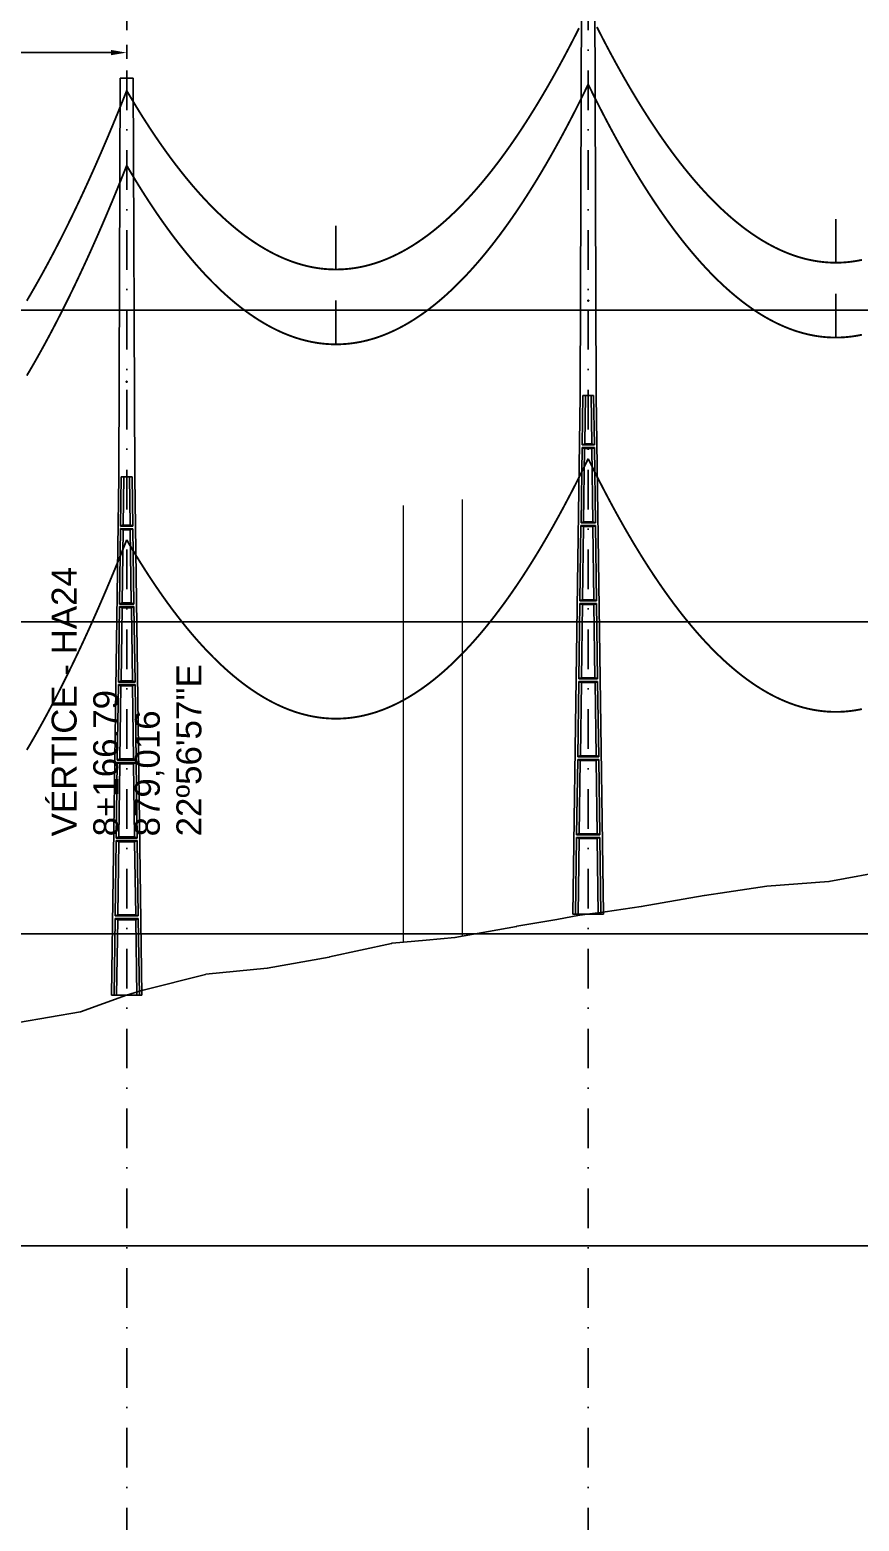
# Model space of a CAD drawing. Header units: metres. Extents: x -121 to 9872, y 3505 to 10721.
# Drawn here: x 8201.3 to 8334.2, y 8705.9 to 8944.9 of the extents above; entities that cross this region are included whole.
import ezdxf

# ---------------------------------------------------------------- set-up
doc = ezdxf.new("R2010")
doc.units = ezdxf.units.M
doc.header["$PDMODE"] = 2
doc.linetypes.add('DASHDOT', pattern=[25.4, 12.7, -6.35, 0, -6.35])
for name, color, linetype in [('CON-EOL- CA MAGNOLIA', 210, 'Continuous'), ('CON-EOL- PROJEÇÃO', 22, 'Continuous'), ('cotas', 7, 'Continuous'), ('ESTRADAS', 31, 'Continuous'), ('Grade', 9, 'Continuous'), ('Ind.Rot', 8, 'DASHDOT'), ('Modelo_CotaTerreno_Perfil', 7, 'Continuous'), ('Perfil - Texto Geral', 7, 'Continuous'), ('POSTE DT', 7, 'Continuous')]:
    doc.layers.add(name, color=color, linetype=linetype)
doc.styles.add('Arial', font='arial.ttf')
doc.styles.get("Standard").update_dxf_attribs({"font": 'arial.ttf'})
doc.dimstyles.new('ISO-25', dxfattribs={"dimtxt": 2.5, "dimasz": 2.5, "dimexe": 1.25, "dimexo": 0.625, "dimtad": 1, "dimzin": 1, "dimtxsty": 'Standard', "dimcen": 2.5, "dimaunit": 1, "dimadec": 3, "dimazin": 3, "dimtfac": 1, "dimtmove": 0, "dimatfit": 3, "dimfxlon": 1, "dimarcsym": 0})

# ---------------------------------------------------------------- blocks, each defined once
blk = doc.blocks.new('*U9')
at = {"layer": 'POSTE DT', "extrusion": (0, 1, 0)}
for p, q in [((-3.31, 463.33), (-4.05, 262)), ((-3.31, 463.33), (3.31, 463.33)), ((3.31, 463.33), (4.06, 262)), ((-4.05, 262), (-7.72, 0)), ((-4.05, 262), (-4.05, 262)), ((-2.73, 262), (-3.08, 237.05)), ((-2.73, 262), (2.75, 262)), ((-1.42, 262), (-1.77, 237.57)), ((1.43, 262), (1.77, 237.57)), ((2.75, 262), (3.1, 237.05)), ((4.06, 262), (7.72, 0)), ((-3.1, 235.74), (-3.63, 197.65)), ((3.11, 235.73), (-3.1, 235.74)), ((3.1, 237.05), (-3.08, 237.05)), ((-1.8, 235.21), (-2.32, 198.19)), ((1.8, 235.21), (2.32, 198.19)), ((3.11, 235.73), (3.65, 197.65)), ((-3.65, 196.34), (-4.19, 158.25)), ((3.66, 196.34), (4.2, 158.25)), ((-2.35, 195.8), (-2.87, 158.8)), ((2.35, 195.8), (2.87, 158.8)), ((-4.21, 156.94), (-4.74, 118.85)), ((-2.9, 156.39), (-3.42, 119.41)), ((2.91, 156.39), (3.42, 119.41)), ((4.21, 156.94), (4.75, 118.85)), ((-4.76, 117.54), (-5.29, 79.45)), ((4.77, 117.54), (-4.76, 117.54)), ((4.75, 118.85), (-4.74, 118.85)), ((-3.46, 116.98), (-3.97, 80.02)), ((3.46, 116.98), (3.98, 80.02)), ((4.77, 117.54), (5.3, 79.45)), ((-5.31, 78.14), (-5.85, 40.06)), ((5.32, 78.14), (-5.31, 78.14)), ((5.3, 79.45), (-5.29, 79.45)), ((-4.01, 77.57), (-4.53, 40.63)), ((4.01, 77.57), (4.53, 40.63)), ((5.32, 78.14), (5.85, 40.06)), ((-5.86, 38.74), (-6.41, 0)), ((5.87, 38.74), (-5.86, 38.74)), ((5.85, 40.06), (-5.85, 40.06)), ((-4.56, 38.17), (-5.1, 0)), ((4.56, 38.17), (5.1, 0)), ((5.87, 38.74), (6.41, 0)), ((-6.41, 0), (-7.72, 0)), ((-5.1, 0), (-6.41, 0)), ((5.1, 0), (-5.1, 0)), ((6.41, 0), (5.1, 0)), ((7.72, 0), (6.41, 0))]:
    blk.add_line(p, q, dxfattribs=at)
at = {"layer": 'POSTE DT', "ltscale": 3}
for points in [[(-3.65, 196.34), (3.66, 196.34)], [(-3.63, 197.65), (3.65, 197.65)], [(4.2, 158.25), (-4.19, 158.25)], [(-4.21, 156.94), (4.21, 156.94)]]:
    blk.add_lwpolyline(points, dxfattribs=at)
at = {"layer": 'POSTE DT'}
for points, knots in [([(0.25, 309.94), (0.25, 309.93), (0.25, 309.93), (0.25, 309.92), (0.25, 309.91), (0.25, 309.9), (0.25, 309.89), (0.24, 309.85), (0.22, 309.82), (0.19, 309.77), (0.16, 309.74), (0.11, 309.71), (0.08, 309.7), (0.01, 309.68), (-0.02, 309.68), (-0.08, 309.7), (-0.11, 309.71), (-0.16, 309.74), (-0.18, 309.76), (-0.21, 309.8), (-0.22, 309.82), (-0.24, 309.85), (-0.24, 309.87), (-0.25, 309.89), (-0.25, 309.9), (-0.25, 309.92), (-0.25, 309.92), (-0.25, 309.93), (-0.25, 309.94), (-0.25, 309.95), (-0.25, 309.95), (-0.25, 309.96), (-0.25, 309.97), (-0.24, 310), (-0.23, 310.02), (-0.21, 310.07), (-0.2, 310.09), (-0.15, 310.14), (-0.13, 310.15), (-0.07, 310.18), (-0.03, 310.19), (0.03, 310.19), (0.06, 310.18), (0.12, 310.16), (0.14, 310.14), (0.18, 310.11), (0.2, 310.09), (0.21, 310.06), (0.22, 310.05), (0.23, 310.04), (0.24, 310.01), (0.24, 309.99), (0.25, 309.97), (0.25, 309.96), (0.25, 309.95), (0.25, 309.94), (0.25, 309.94), (0.25, 309.94), (0.25, 309.94)], [-54.728303, -54.728303, -54.728303, -54.728303, -54.309038, -54.309038, -53.647169, -53.647169, -52.532885, -52.532885, -48.86224, -48.86224, -45.282765, -45.282765, -41.52867, -41.52867, -37.867486, -37.867486, -34.454589, -34.454589, -31.301423, -31.301423, -28.48103, -28.48103, -26.961755, -26.961755, -25.7544, -25.7544, -25.136228, -25.136228, -24.64409, -24.64409, -24.094201, -24.094201, -23.191199, -23.191199, -20.494482, -20.494482, -17.342863, -17.342863, -13.645538, -13.645538, -9.835989, -9.835989, -6.296781, -6.296781, -3.005029, -3.005029, 0, 0, 0, 1.527594, 1.527594, 3.697216, 3.697216, 4.489727, 4.489727, 5.01438, 5.01438, 5.095313, 5.095313, 5.095313, 5.095313]), ([(-3.1, 235.74), (-2.88, 235.65), (-2.67, 235.56), (-2.23, 235.39), (-2.02, 235.3), (-1.8, 235.21)], [0.055576, 0.055576, 0.055576, 0.055576, 56.767409, 56.767409, 113.50757, 113.50757, 113.50757, 113.50757]), ([(-1.77, 237.57), (-1.99, 237.49), (-2.21, 237.4), (-2.64, 237.22), (-2.86, 237.14), (-3.08, 237.05)], [0, 0, 0, 0, 56.660495, 56.660495, 113.412826, 113.412826, 113.412826, 113.412826]), ([(-1.8, 235.21), (-1.2, 235.21), (-0.6, 235.21), (0.6, 235.21), (1.2, 235.21), (1.8, 235.21)], [0, 0, 0, 0, 68.567797, 68.567797, 137.136247, 137.136247, 137.136247, 137.136247]), ([(1.77, 237.57), (1.18, 237.57), (0.59, 237.57), (-0.59, 237.57), (-1.18, 237.57), (-1.77, 237.57)], [0, 0, 0, 0, 67.306894, 67.306894, 134.614447, 134.614447, 134.614447, 134.614447]), ([(3.1, 237.05), (2.87, 237.14), (2.65, 237.23), (2.21, 237.4), (1.99, 237.49), (1.77, 237.57)], [0, 0, 0, 0, 56.738948, 56.738948, 113.38731, 113.38731, 113.38731, 113.38731]), ([(1.8, 235.21), (2.02, 235.3), (2.24, 235.38), (2.68, 235.56), (2.89, 235.65), (3.11, 235.73)], [0, 0, 0, 0, 56.845349, 56.845349, 113.599799, 113.599799, 113.599799, 113.599799]), ([(-3.65, 196.34), (-3.43, 196.25), (-3.22, 196.16), (-2.78, 195.98), (-2.57, 195.89), (-2.35, 195.8)], [0.054307, 0.054307, 0.054307, 0.054307, 63.527131, 63.527131, 127.063246, 127.063246, 127.063246, 127.063246]), ([(-2.32, 198.19), (-2.54, 198.1), (-2.76, 198.01), (-3.2, 197.83), (-3.41, 197.74), (-3.63, 197.65)], [0, 0, 0, 0, 63.412073, 63.412073, 126.777421, 126.777421, 126.777421, 126.777421]), ([(2.32, 198.19), (1.55, 198.19), (0.77, 198.19), (-0.77, 198.19), (-1.55, 198.19), (-2.32, 198.19)], [0, 0, 0, 0, 88.31008, 88.31008, 176.620652, 176.620652, 176.620652, 176.620652]), ([(3.65, 197.65), (3.43, 197.74), (3.2, 197.83), (2.76, 198.01), (2.54, 198.1), (2.32, 198.19)], [0, 0, 0, 0, 63.488119, 63.488119, 126.880939, 126.880939, 126.880939, 126.880939]), ([(2.35, 195.8), (2.57, 195.89), (2.79, 195.98), (3.23, 196.16), (3.45, 196.25), (3.66, 196.34)], [0, 0, 0, 0, 63.60246, 63.60246, 127.109696, 127.109696, 127.109696, 127.109696]), ([(-2.35, 195.8), (-1.57, 195.8), (-0.78, 195.8), (0.79, 195.8), (1.57, 195.8), (2.35, 195.8)], [0, 0, 0, 0, 89.585713, 89.585713, 179.17191, 179.17191, 179.17191, 179.17191]), ([(-2.87, 158.8), (-3.09, 158.71), (-3.31, 158.62), (-3.75, 158.43), (-3.97, 158.34), (-4.19, 158.25)], [0, 0, 0, 0, 70.301707, 70.301707, 140.590947, 140.590947, 140.590947, 140.590947]), ([(2.87, 158.8), (1.92, 158.8), (0.96, 158.8), (-0.96, 158.8), (-1.91, 158.8), (-2.87, 158.8)], [0, 0, 0, 0, 109.314454, 109.314454, 218.629264, 218.629264, 218.629264, 218.629264]), ([(4.2, 158.25), (3.98, 158.34), (3.76, 158.44), (3.31, 158.62), (3.09, 158.71), (2.87, 158.8)], [0, 0, 0, 0, 70.379198, 70.379198, 140.659718, 140.659718, 140.659718, 140.659718]), ([(-4.21, 156.94), (-3.99, 156.85), (-3.77, 156.75), (-3.34, 156.57), (-3.12, 156.48), (-2.9, 156.39)], [0.053423, 0.053423, 0.053423, 0.053423, 70.429742, 70.429742, 140.90167, 140.90167, 140.90167, 140.90167]), ([(-2.9, 156.39), (-1.94, 156.39), (-0.97, 156.39), (0.97, 156.39), (1.94, 156.39), (2.91, 156.39)], [0, 0, 0, 0, 110.60219, 110.60219, 221.20473, 221.20473, 221.20473, 221.20473]), ([(2.91, 156.39), (3.12, 156.48), (3.34, 156.57), (3.78, 156.75), (4, 156.85), (4.21, 156.94)], [0, 0, 0, 0, 70.506649, 70.506649, 140.914701, 140.914701, 140.914701, 140.914701]), ([(-4.76, 117.54), (-4.54, 117.45), (-4.32, 117.35), (-3.89, 117.17), (-3.67, 117.07), (-3.46, 116.98)], [0.052784, 0.052784, 0.052784, 0.052784, 77.438432, 77.438432, 154.950301, 154.950301, 154.950301, 154.950301]), ([(-3.42, 119.41), (-3.64, 119.32), (-3.86, 119.23), (-4.3, 119.04), (-4.52, 118.95), (-4.74, 118.85)], [0, 0, 0, 0, 77.299547, 77.299547, 154.618634, 154.618634, 154.618634, 154.618634]), ([(-3.46, 116.98), (-2.3, 116.98), (-1.15, 116.98), (1.15, 116.98), (2.31, 116.98), (3.46, 116.98)], [0, 0, 0, 0, 131.617604, 131.617604, 263.235447, 263.235447, 263.235447, 263.235447]), ([(3.42, 119.41), (2.28, 119.41), (1.14, 119.41), (-1.14, 119.41), (-2.28, 119.41), (-3.42, 119.41)], [0, 0, 0, 0, 130.319901, 130.319901, 260.640046, 260.640046, 260.640046, 260.640046]), ([(4.75, 118.85), (4.53, 118.95), (4.31, 119.04), (3.87, 119.23), (3.64, 119.32), (3.42, 119.41)], [0, 0, 0, 0, 77.381597, 77.381597, 154.66183, 154.66183, 154.66183, 154.66183]), ([(3.46, 116.98), (3.68, 117.07), (3.89, 117.17), (4.33, 117.35), (4.55, 117.45), (4.77, 117.54)], [0, 0, 0, 0, 77.520013, 77.520013, 154.938747, 154.938747, 154.938747, 154.938747]), ([(-5.31, 78.14), (-5.09, 78.05), (-4.88, 77.95), (-4.44, 77.76), (-4.23, 77.67), (-4.01, 77.57)], [0.052308, 0.052308, 0.052308, 0.052308, 84.527725, 84.527725, 169.158824, 169.158824, 169.158824, 169.158824]), ([(-3.97, 80.02), (-4.19, 79.93), (-4.41, 79.83), (-4.85, 79.64), (-5.07, 79.55), (-5.29, 79.45)], [0, 0, 0, 0, 84.379671, 84.379671, 168.809376, 168.809376, 168.809376, 168.809376]), ([(-4.01, 77.57), (-2.67, 77.57), (-1.34, 77.57), (1.34, 77.57), (2.67, 77.57), (4.01, 77.57)], [0, 0, 0, 0, 152.632212, 152.632212, 305.264569, 305.264569, 305.264569, 305.264569]), ([(3.98, 80.02), (2.65, 80.02), (1.33, 80.02), (-1.32, 80.02), (-2.65, 80.02), (-3.97, 80.02)], [0, 0, 0, 0, 151.326157, 151.326157, 302.652465, 302.652465, 302.652465, 302.652465]), ([(5.3, 79.45), (5.08, 79.55), (4.86, 79.64), (4.42, 79.83), (4.2, 79.93), (3.98, 80.02)], [0, 0, 0, 0, 84.46863, 84.46863, 168.833721, 168.833721, 168.833721, 168.833721]), ([(4.01, 77.57), (4.23, 77.67), (4.45, 77.76), (4.88, 77.95), (5.1, 78.05), (5.32, 78.14)], [0, 0, 0, 0, 84.616316, 84.616316, 169.129178, 169.129178, 169.129178, 169.129178]), ([(-5.86, 38.74), (-5.65, 38.65), (-5.43, 38.55), (-5, 38.36), (-4.78, 38.26), (-4.56, 38.17)], [0.026524, 0.026524, 0.026524, 0.026524, 91.679563, 91.679563, 183.466041, 183.466041, 183.466041, 183.466041]), ([(-4.53, 40.63), (-4.75, 40.53), (-4.97, 40.44), (-5.41, 40.25), (-5.63, 40.15), (-5.85, 40.06)], [0, 0, 0, 0, 91.523648, 91.523648, 183.126775, 183.126775, 183.126775, 183.126775]), ([(-4.56, 38.17), (-3.04, 38.17), (-1.52, 38.17), (1.52, 38.17), (3.04, 38.17), (4.56, 38.17)], [0, 0, 0, 0, 173.646192, 173.646192, 347.292451, 347.292451, 347.292451, 347.292451]), ([(4.53, 40.63), (3.02, 40.63), (1.51, 40.63), (-1.51, 40.63), (-3.02, 40.63), (-4.53, 40.63)], [0, 0, 0, 0, 172.33304, 172.33304, 344.666151, 344.666151, 344.666151, 344.666151]), ([(5.85, 40.06), (5.63, 40.15), (5.41, 40.25), (4.97, 40.44), (4.75, 40.53), (4.53, 40.63)], [0, 0, 0, 0, 91.621326, 91.621326, 183.137324, 183.137324, 183.137324, 183.137324]), ([(4.56, 38.17), (4.78, 38.26), (5, 38.36), (5.43, 38.55), (5.65, 38.65), (5.87, 38.74)], [0, 0, 0, 0, 91.776928, 91.776928, 183.448614, 183.448614, 183.448614, 183.448614])]:
    blk.add_open_spline(points, degree=3, knots=knots, dxfattribs=at)
blk = doc.blocks.new('*D142')
at = {"layer": 'cotas', "color": 0, "lineweight": -2, "transparency": 16777216}
for p, q in [((8146.79, 8940.26), (8146.79, 8942.51)), ((8149.29, 8941.26), (8214.29, 8941.26)), ((8216.79, 8940.26), (8216.79, 8942.51))]:
    blk.add_line(p, q, dxfattribs=at)
at = {"layer": 'cotas', "color": 0, "transparency": 16777216}
for points in [[(8149.29, 8941.68), (8149.29, 8940.84), (8146.79, 8941.26)], [(8214.29, 8941.68), (8214.29, 8940.84), (8216.79, 8941.26)]]:
    blk.add_solid(points, dxfattribs=at)
at = {"layer": 'Defpoints', "color": 0, "transparency": 16777216}
for p in [(8216.79, 8941.26), (8216.79, 8937.16), (8146.79, 8887.77)]:
    blk.add_point(p, dxfattribs=at)
at = {"layer": 'cotas', "color": 0, "transparency": 16777216, "insert": (8181.79, 8943.16), "char_height": 2.5, "attachment_point": 5}
blk.add_mtext('70.00', dxfattribs=at)
blk = doc.blocks.new('*D143')
at = {"layer": 'cotas', "color": 0, "lineweight": -2, "transparency": 16777216}
for p, q in [((8216.79, 8971.71), (8216.79, 8973.96)), ((8290.77, 8971.71), (8290.77, 8973.96)), ((8219.29, 8972.71), (8288.27, 8972.71))]:
    blk.add_line(p, q, dxfattribs=at)
at = {"layer": 'cotas', "color": 0, "transparency": 16777216}
for points in [[(8219.29, 8973.13), (8219.29, 8972.3), (8216.79, 8972.71)], [(8288.27, 8973.13), (8288.27, 8972.3), (8290.77, 8972.71)]]:
    blk.add_solid(points, dxfattribs=at)
at = {"layer": 'Defpoints', "color": 0, "transparency": 16777216}
for p in [(8290.77, 8972.71), (8290.77, 8950.17), (8216.79, 8937.16)]:
    blk.add_point(p, dxfattribs=at)
at = {"layer": 'cotas', "color": 0, "transparency": 16777216, "insert": (8253.78, 8974.61), "char_height": 2.5, "attachment_point": 5}
blk.add_mtext('73.98', dxfattribs=at)
blk = doc.blocks.new('*D144')
at = {"layer": 'cotas', "color": 0, "lineweight": -2, "transparency": 16777216}
for p, q in [((8290.77, 8970.21), (8290.77, 8973.96)), ((8360.77, 8970.21), (8360.77, 8973.96)), ((8293.27, 8972.71), (8358.27, 8972.71))]:
    blk.add_line(p, q, dxfattribs=at)
at = {"layer": 'cotas', "color": 0, "transparency": 16777216}
for points in [[(8293.27, 8973.13), (8293.27, 8972.3), (8290.77, 8972.71)], [(8358.27, 8973.13), (8358.27, 8972.3), (8360.77, 8972.71)]]:
    blk.add_solid(points, dxfattribs=at)
at = {"layer": 'Defpoints', "color": 0, "transparency": 16777216}
for p in [(8360.77, 8972.71), (8290.77, 8950.17), (8360.77, 8933.21)]:
    blk.add_point(p, dxfattribs=at)
at = {"layer": 'cotas', "color": 0, "transparency": 16777216, "insert": (8325.77, 8974.84), "char_height": 2.5, "attachment_point": 5}
blk.add_mtext('70,00', dxfattribs=at)

msp = doc.modelspace()

# ---------------------------------------------------------------- linework, layer by layer
at = {"layer": 'CON-EOL- CA MAGNOLIA'}
for p, q in [((8330.467, 8907.585), (8330.467, 8914.585)), ((8250.342, 8906.498), (8250.342, 8913.498)), ((8330.467, 8895.585), (8330.467, 8902.585)), ((8330.467, 8895.585), (8330.467, 8902.585)), ((8250.342, 8894.498), (8250.342, 8901.498)), ((8250.342, 8894.498), (8250.342, 8901.498))]:
    msp.add_line(p, q, dxfattribs=at)
at = {"layer": 'CON-EOL- CA MAGNOLIA', "const_width": 0.3}
for points in [[(8216.792, 8935.16), (8217.16, 8934.533), (8217.528, 8933.913), (8217.896, 8933.3), (8218.264, 8932.694), (8218.632, 8932.095), (8219, 8931.503), (8219.368, 8930.918), (8219.737, 8930.34), (8220.105, 8929.769), (8220.473, 8929.205), (8220.841, 8928.648), (8221.209, 8928.097), (8221.577, 8927.554), (8221.945, 8927.018), (8222.313, 8926.488), (8222.681, 8925.966), (8223.049, 8925.451), (8223.417, 8924.942), (8223.785, 8924.44), (8224.153, 8923.946), (8224.521, 8923.458), (8224.889, 8922.977), (8225.257, 8922.504), (8225.626, 8922.037), (8225.994, 8921.577), (8226.362, 8921.124), (8226.73, 8920.678), (8227.098, 8920.239), (8227.466, 8919.806), (8227.834, 8919.381), (8228.202, 8918.963), (8228.57, 8918.551), (8228.938, 8918.147), (8229.306, 8917.749), (8229.674, 8917.359), (8230.042, 8916.975), (8230.41, 8916.598), (8230.778, 8916.228), (8231.147, 8915.865), (8231.515, 8915.509), (8231.883, 8915.16), (8232.251, 8914.818), (8232.619, 8914.483), (8232.987, 8914.154), (8233.355, 8913.833), (8233.723, 8913.518), (8234.091, 8913.21), (8234.459, 8912.91), (8234.827, 8912.616), (8235.195, 8912.329), (8235.563, 8912.049), (8235.931, 8911.776), (8236.299, 8911.509), (8236.667, 8911.25), (8237.036, 8910.998), (8237.404, 8910.752), (8237.772, 8910.513), (8238.14, 8910.282), (8238.508, 8910.057), (8238.876, 8909.839), (8239.244, 8909.628), (8239.612, 8909.424), (8239.98, 8909.226), (8240.348, 8909.036), (8240.716, 8908.852), (8241.084, 8908.676), (8241.452, 8908.506), (8241.82, 8908.343), (8242.188, 8908.187), (8242.557, 8908.038), (8242.925, 8907.896), (8243.293, 8907.761), (8243.661, 8907.632), (8244.029, 8907.511), (8244.397, 8907.396), (8244.765, 8907.288), (8245.133, 8907.188), (8245.501, 8907.094), (8245.869, 8907.006), (8246.237, 8906.926), (8246.605, 8906.853), (8246.973, 8906.787), (8247.341, 8906.727), (8247.709, 8906.674), (8248.077, 8906.629), (8248.446, 8906.59), (8248.814, 8906.558), (8249.182, 8906.532), (8249.55, 8906.514), (8249.918, 8906.503), (8250.286, 8906.498), (8250.654, 8906.501), (8251.022, 8906.51), (8251.39, 8906.526), (8251.758, 8906.549), (8252.126, 8906.579), (8252.494, 8906.616), (8252.862, 8906.66), (8253.23, 8906.71), (8253.598, 8906.768), (8253.967, 8906.832), (8254.335, 8906.903), (8254.703, 8906.981), (8255.071, 8907.067), (8255.439, 8907.158), (8255.807, 8907.257), (8256.175, 8907.363), (8256.543, 8907.475), (8256.911, 8907.595), (8257.279, 8907.721), (8257.647, 8907.854), (8258.015, 8907.994), (8258.383, 8908.141), (8258.751, 8908.295), (8259.119, 8908.456), (8259.488, 8908.624), (8259.856, 8908.798), (8260.224, 8908.98), (8260.592, 8909.168), (8260.96, 8909.363), (8261.328, 8909.565), (8261.696, 8909.774), (8262.064, 8909.99), (8262.432, 8910.213), (8262.8, 8910.442), (8263.168, 8910.679), (8263.536, 8910.923), (8263.904, 8911.173), (8264.272, 8911.43), (8264.64, 8911.694), (8265.008, 8911.965), (8265.377, 8912.243), (8265.745, 8912.528), (8266.113, 8912.82), (8266.481, 8913.119), (8266.849, 8913.424), (8267.217, 8913.737), (8267.585, 8914.056), (8267.953, 8914.382), (8268.321, 8914.716), (8268.689, 8915.056), (8269.057, 8915.403), (8269.425, 8915.757), (8269.793, 8916.118), (8270.161, 8916.486), (8270.529, 8916.86), (8270.898, 8917.242), (8271.266, 8917.63), (8271.634, 8918.026), (8272.002, 8918.428), (8272.37, 8918.837), (8272.738, 8919.254), (8273.106, 8919.677), (8273.474, 8920.107), (8273.842, 8920.544), (8274.21, 8920.988), (8274.578, 8921.439), (8274.946, 8921.897), (8275.314, 8922.362), (8275.682, 8922.833), (8276.05, 8923.312), (8276.418, 8923.797), (8276.787, 8924.29), (8277.155, 8924.789), (8277.523, 8925.296), (8277.891, 8925.809), (8278.259, 8926.329), (8278.627, 8926.857), (8278.995, 8927.391), (8279.363, 8927.932), (8279.731, 8928.48), (8280.099, 8929.035), (8280.467, 8929.597), (8280.835, 8930.166), (8281.203, 8930.743), (8281.571, 8931.325), (8281.939, 8931.915), (8282.308, 8932.512), (8282.676, 8933.116), (8283.044, 8933.727), (8283.412, 8934.345), (8283.78, 8934.97), (8284.148, 8935.601), (8284.516, 8936.24), (8284.884, 8936.886), (8285.252, 8937.539), (8285.62, 8938.198), (8285.988, 8938.865), (8286.356, 8939.539), (8286.724, 8940.219), (8287.092, 8940.907), (8287.46, 8941.602), (8287.828, 8942.304), (8288.197, 8943.012), (8288.565, 8943.728), (8288.933, 8944.451), (8289.301, 8945.181)], [(8292.166, 8945.362), (8292.514, 8944.676), (8292.863, 8943.997), (8293.211, 8943.323), (8293.559, 8942.656), (8293.907, 8941.996), (8294.256, 8941.341), (8294.604, 8940.693), (8294.952, 8940.052), (8295.3, 8939.416), (8295.649, 8938.787), (8295.997, 8938.165), (8296.345, 8937.548), (8296.693, 8936.938), (8297.042, 8936.334), (8297.39, 8935.737), (8297.738, 8935.146), (8298.086, 8934.561), (8298.435, 8933.983), (8298.783, 8933.411), (8299.131, 8932.845), (8299.479, 8932.285), (8299.828, 8931.732), (8300.176, 8931.185), (8300.524, 8930.644), (8300.873, 8930.11), (8301.221, 8929.582), (8301.569, 8929.06), (8301.917, 8928.545), (8302.266, 8928.036), (8302.614, 8927.533), (8302.962, 8927.036), (8303.31, 8926.546), (8303.659, 8926.062), (8304.007, 8925.585), (8304.355, 8925.113), (8304.703, 8924.648), (8305.052, 8924.189), (8305.4, 8923.737), (8305.748, 8923.29), (8306.096, 8922.85), (8306.445, 8922.417), (8306.793, 8921.989), (8307.141, 8921.568), (8307.489, 8921.153), (8307.838, 8920.745), (8308.186, 8920.342), (8308.534, 8919.946), (8308.882, 8919.556), (8309.231, 8919.173), (8309.579, 8918.795), (8309.927, 8918.424), (8310.275, 8918.059), (8310.624, 8917.701), (8310.972, 8917.349), (8311.32, 8917.003), (8311.669, 8916.663), (8312.017, 8916.329), (8312.365, 8916.002), (8312.713, 8915.681), (8313.062, 8915.367), (8313.41, 8915.058), (8313.758, 8914.756), (8314.106, 8914.46), (8314.455, 8914.17), (8314.803, 8913.887), (8315.151, 8913.609), (8315.499, 8913.338), (8315.848, 8913.074), (8316.196, 8912.815), (8316.544, 8912.563), (8316.892, 8912.317), (8317.241, 8912.077), (8317.589, 8911.844), (8317.937, 8911.616), (8318.285, 8911.395), (8318.634, 8911.18), (8318.982, 8910.972), (8319.33, 8910.769), (8319.678, 8910.573), (8320.027, 8910.383), (8320.375, 8910.2), (8320.723, 8910.022), (8321.072, 8909.851), (8321.42, 8909.686), (8321.768, 8909.528), (8322.116, 8909.375), (8322.465, 8909.229), (8322.813, 8909.089), (8323.161, 8908.955), (8323.509, 8908.828), (8323.858, 8908.706), (8324.206, 8908.591), (8324.554, 8908.483), (8324.902, 8908.38), (8325.251, 8908.284), (8325.599, 8908.193), (8325.947, 8908.109), (8326.295, 8908.032), (8326.644, 8907.96), (8326.992, 8907.895), (8327.34, 8907.836), (8327.688, 8907.783), (8328.037, 8907.737), (8328.385, 8907.696), (8328.733, 8907.662), (8329.081, 8907.634), (8329.43, 8907.613), (8329.778, 8907.597), (8330.126, 8907.588), (8330.474, 8907.585), (8330.823, 8907.588), (8331.171, 8907.598), (8331.519, 8907.613), (8331.868, 8907.635), (8332.216, 8907.664), (8332.564, 8907.698), (8332.912, 8907.739), (8333.261, 8907.786), (8333.609, 8907.838), (8333.957, 8907.898), (8334.305, 8907.963), (8334.654, 8908.035)], [(8216.792, 8923.16), (8217.16, 8922.533), (8217.528, 8921.913), (8217.896, 8921.3), (8218.264, 8920.694), (8218.632, 8920.095), (8219, 8919.503), (8219.368, 8918.918), (8219.737, 8918.34), (8220.105, 8917.769), (8220.473, 8917.205), (8220.841, 8916.648), (8221.209, 8916.097), (8221.577, 8915.554), (8221.945, 8915.018), (8222.313, 8914.488), (8222.681, 8913.966), (8223.049, 8913.45), (8223.417, 8912.942), (8223.785, 8912.44), (8224.153, 8911.946), (8224.521, 8911.458), (8224.889, 8910.977), (8225.257, 8910.504), (8225.626, 8910.037), (8225.994, 8909.577), (8226.362, 8909.124), (8226.73, 8908.678), (8227.098, 8908.239), (8227.466, 8907.806), (8227.834, 8907.381), (8228.202, 8906.963), (8228.57, 8906.551), (8228.938, 8906.147), (8229.306, 8905.749), (8229.674, 8905.359), (8230.042, 8904.975), (8230.41, 8904.598), (8230.778, 8904.228), (8231.147, 8903.865), (8231.515, 8903.509), (8231.883, 8903.16), (8232.251, 8902.818), (8232.619, 8902.483), (8232.987, 8902.154), (8233.355, 8901.833), (8233.723, 8901.518), (8234.091, 8901.21), (8234.459, 8900.91), (8234.827, 8900.616), (8235.195, 8900.329), (8235.563, 8900.049), (8235.931, 8899.776), (8236.299, 8899.509), (8236.667, 8899.25), (8237.036, 8898.998), (8237.404, 8898.752), (8237.772, 8898.513), (8238.14, 8898.282), (8238.508, 8898.057), (8238.876, 8897.839), (8239.244, 8897.628), (8239.612, 8897.423), (8239.98, 8897.226), (8240.348, 8897.036), (8240.716, 8896.852), (8241.084, 8896.676), (8241.452, 8896.506), (8241.82, 8896.343), (8242.188, 8896.187), (8242.557, 8896.038), (8242.925, 8895.896), (8243.293, 8895.761), (8243.661, 8895.632), (8244.029, 8895.511), (8244.397, 8895.396), (8244.765, 8895.288), (8245.133, 8895.188), (8245.501, 8895.094), (8245.869, 8895.006), (8246.237, 8894.926), (8246.605, 8894.853), (8246.973, 8894.787), (8247.341, 8894.727), (8247.709, 8894.674), (8248.077, 8894.629), (8248.446, 8894.59), (8248.814, 8894.558), (8249.182, 8894.533), (8249.55, 8894.514), (8249.918, 8894.503), (8250.286, 8894.498), (8250.654, 8894.501), (8251.022, 8894.51), (8251.39, 8894.526), (8251.758, 8894.549), (8252.126, 8894.579), (8252.494, 8894.616), (8252.862, 8894.66), (8253.23, 8894.71), (8253.598, 8894.768), (8253.967, 8894.832), (8254.335, 8894.903), (8254.703, 8894.981), (8255.071, 8895.066), (8255.439, 8895.158), (8255.807, 8895.257), (8256.175, 8895.363), (8256.543, 8895.475), (8256.911, 8895.595), (8257.279, 8895.721), (8257.647, 8895.854), (8258.015, 8895.994), (8258.383, 8896.141), (8258.751, 8896.295), (8259.119, 8896.456), (8259.488, 8896.624), (8259.856, 8896.798), (8260.224, 8896.98), (8260.592, 8897.168), (8260.96, 8897.363), (8261.328, 8897.565), (8261.696, 8897.774), (8262.064, 8897.99), (8262.432, 8898.213), (8262.8, 8898.442), (8263.168, 8898.679), (8263.536, 8898.923), (8263.904, 8899.173), (8264.272, 8899.43), (8264.64, 8899.694), (8265.008, 8899.965), (8265.377, 8900.243), (8265.745, 8900.528), (8266.113, 8900.82), (8266.481, 8901.119), (8266.849, 8901.424), (8267.217, 8901.737), (8267.585, 8902.056), (8267.953, 8902.382), (8268.321, 8902.716), (8268.689, 8903.056), (8269.057, 8903.403), (8269.425, 8903.757), (8269.793, 8904.118), (8270.161, 8904.486), (8270.529, 8904.86), (8270.898, 8905.242), (8271.266, 8905.63), (8271.634, 8906.026), (8272.002, 8906.428), (8272.37, 8906.838), (8272.738, 8907.254), (8273.106, 8907.677), (8273.474, 8908.107), (8273.842, 8908.544), (8274.21, 8908.988), (8274.578, 8909.439), (8274.946, 8909.897), (8275.314, 8910.362), (8275.682, 8910.833), (8276.05, 8911.312), (8276.418, 8911.797), (8276.787, 8912.29), (8277.155, 8912.789), (8277.523, 8913.296), (8277.891, 8913.809), (8278.259, 8914.33), (8278.627, 8914.857), (8278.995, 8915.391), (8279.363, 8915.932), (8279.731, 8916.48), (8280.099, 8917.035), (8280.467, 8917.597), (8280.835, 8918.166), (8281.203, 8918.742), (8281.571, 8919.325), (8281.939, 8919.915), (8282.308, 8920.512), (8282.676, 8921.116), (8283.044, 8921.727), (8283.412, 8922.345), (8283.78, 8922.97), (8284.148, 8923.601), (8284.516, 8924.24), (8284.884, 8924.886), (8285.252, 8925.539), (8285.62, 8926.198), (8285.988, 8926.865), (8286.356, 8927.539), (8286.724, 8928.219), (8287.092, 8928.907), (8287.46, 8929.602), (8287.828, 8930.304), (8288.197, 8931.012), (8288.565, 8931.728), (8288.933, 8932.451), (8289.301, 8933.181), (8289.669, 8933.917), (8290.037, 8934.661), (8290.405, 8935.412), (8290.773, 8936.17)], [(8216.792, 8923.16), (8217.16, 8922.533), (8217.528, 8921.913), (8217.896, 8921.3), (8218.264, 8920.694), (8218.632, 8920.095), (8219, 8919.503), (8219.368, 8918.918), (8219.737, 8918.34), (8220.105, 8917.769), (8220.473, 8917.205), (8220.841, 8916.648), (8221.209, 8916.097), (8221.577, 8915.554), (8221.945, 8915.018), (8222.313, 8914.488), (8222.681, 8913.966), (8223.049, 8913.451), (8223.417, 8912.942), (8223.785, 8912.44), (8224.153, 8911.946), (8224.521, 8911.458), (8224.889, 8910.977), (8225.257, 8910.504), (8225.626, 8910.037), (8225.994, 8909.577), (8226.362, 8909.124), (8226.73, 8908.678), (8227.098, 8908.239), (8227.466, 8907.806), (8227.834, 8907.381), (8228.202, 8906.963), (8228.57, 8906.551), (8228.938, 8906.147), (8229.306, 8905.749), (8229.674, 8905.359), (8230.042, 8904.975), (8230.41, 8904.598), (8230.778, 8904.228), (8231.147, 8903.865), (8231.515, 8903.509), (8231.883, 8903.16), (8232.251, 8902.818), (8232.619, 8902.483), (8232.987, 8902.154), (8233.355, 8901.833), (8233.723, 8901.518), (8234.091, 8901.21), (8234.459, 8900.91), (8234.827, 8900.616), (8235.195, 8900.329), (8235.563, 8900.049), (8235.931, 8899.776), (8236.299, 8899.509), (8236.667, 8899.25), (8237.036, 8898.998), (8237.404, 8898.752), (8237.772, 8898.513), (8238.14, 8898.282), (8238.508, 8898.057), (8238.876, 8897.839), (8239.244, 8897.628), (8239.612, 8897.423), (8239.98, 8897.226), (8240.348, 8897.036), (8240.716, 8896.852), (8241.084, 8896.676), (8241.452, 8896.506), (8241.82, 8896.343), (8242.188, 8896.187), (8242.557, 8896.038), (8242.925, 8895.896), (8243.293, 8895.761), (8243.661, 8895.632), (8244.029, 8895.511), (8244.397, 8895.396), (8244.765, 8895.288), (8245.133, 8895.188), (8245.501, 8895.094), (8245.869, 8895.006), (8246.237, 8894.926), (8246.605, 8894.853), (8246.973, 8894.787), (8247.341, 8894.727), (8247.709, 8894.674), (8248.077, 8894.629), (8248.446, 8894.59), (8248.814, 8894.558), (8249.182, 8894.532), (8249.55, 8894.514), (8249.918, 8894.503), (8250.286, 8894.498), (8250.654, 8894.501), (8251.022, 8894.51), (8251.39, 8894.526), (8251.758, 8894.549), (8252.126, 8894.579), (8252.494, 8894.616), (8252.862, 8894.66), (8253.23, 8894.71), (8253.598, 8894.768), (8253.967, 8894.832), (8254.335, 8894.903), (8254.703, 8894.981), (8255.071, 8895.066), (8255.439, 8895.158), (8255.807, 8895.257), (8256.175, 8895.363), (8256.543, 8895.475), (8256.911, 8895.595), (8257.279, 8895.721), (8257.647, 8895.854), (8258.015, 8895.994), (8258.383, 8896.141), (8258.751, 8896.295), (8259.119, 8896.456), (8259.488, 8896.624), (8259.856, 8896.798), (8260.224, 8896.98), (8260.592, 8897.168), (8260.96, 8897.363), (8261.328, 8897.565), (8261.696, 8897.774), (8262.064, 8897.99), (8262.432, 8898.213), (8262.8, 8898.442), (8263.168, 8898.679), (8263.536, 8898.923), (8263.904, 8899.173), (8264.272, 8899.43), (8264.64, 8899.694), (8265.008, 8899.965), (8265.377, 8900.243), (8265.745, 8900.528), (8266.113, 8900.82), (8266.481, 8901.119), (8266.849, 8901.424), (8267.217, 8901.737), (8267.585, 8902.056), (8267.953, 8902.382), (8268.321, 8902.716), (8268.689, 8903.056), (8269.057, 8903.403), (8269.425, 8903.757), (8269.793, 8904.118), (8270.161, 8904.486), (8270.529, 8904.86), (8270.898, 8905.242), (8271.266, 8905.63), (8271.634, 8906.026), (8272.002, 8906.428), (8272.37, 8906.837), (8272.738, 8907.254), (8273.106, 8907.677), (8273.474, 8908.107), (8273.842, 8908.544), (8274.21, 8908.988), (8274.578, 8909.439), (8274.946, 8909.897), (8275.314, 8910.362), (8275.682, 8910.833), (8276.05, 8911.312), (8276.418, 8911.797), (8276.787, 8912.29), (8277.155, 8912.789), (8277.523, 8913.296), (8277.891, 8913.809), (8278.259, 8914.329), (8278.627, 8914.857), (8278.995, 8915.391), (8279.363, 8915.932), (8279.731, 8916.48), (8280.099, 8917.035), (8280.467, 8917.597), (8280.835, 8918.166), (8281.203, 8918.743), (8281.571, 8919.325), (8281.939, 8919.915), (8282.308, 8920.512), (8282.676, 8921.116), (8283.044, 8921.727), (8283.412, 8922.345), (8283.78, 8922.97), (8284.148, 8923.601), (8284.516, 8924.24), (8284.884, 8924.886), (8285.252, 8925.539), (8285.62, 8926.198), (8285.988, 8926.865), (8286.356, 8927.539), (8286.724, 8928.219), (8287.092, 8928.907), (8287.46, 8929.602), (8287.828, 8930.304), (8288.197, 8931.012), (8288.565, 8931.728), (8288.933, 8932.451), (8289.301, 8933.181), (8289.669, 8933.917), (8290.037, 8934.661), (8290.405, 8935.412), (8290.773, 8936.17)], [(8290.773, 8936.17), (8291.121, 8935.459), (8291.47, 8934.753), (8291.818, 8934.055), (8292.166, 8933.362), (8292.514, 8932.676), (8292.863, 8931.997), (8293.211, 8931.323), (8293.559, 8930.656), (8293.907, 8929.996), (8294.256, 8929.341), (8294.604, 8928.693), (8294.952, 8928.052), (8295.3, 8927.416), (8295.649, 8926.787), (8295.997, 8926.165), (8296.345, 8925.548), (8296.693, 8924.938), (8297.042, 8924.334), (8297.39, 8923.737), (8297.738, 8923.146), (8298.086, 8922.561), (8298.435, 8921.983), (8298.783, 8921.411), (8299.131, 8920.845), (8299.479, 8920.285), (8299.828, 8919.732), (8300.176, 8919.185), (8300.524, 8918.644), (8300.873, 8918.11), (8301.221, 8917.582), (8301.569, 8917.06), (8301.917, 8916.545), (8302.266, 8916.036), (8302.614, 8915.533), (8302.962, 8915.036), (8303.31, 8914.546), (8303.659, 8914.062), (8304.007, 8913.585), (8304.355, 8913.113), (8304.703, 8912.648), (8305.052, 8912.189), (8305.4, 8911.737), (8305.748, 8911.29), (8306.096, 8910.85), (8306.445, 8910.417), (8306.793, 8909.989), (8307.141, 8909.568), (8307.489, 8909.153), (8307.838, 8908.744), (8308.186, 8908.342), (8308.534, 8907.946), (8308.882, 8907.556), (8309.231, 8907.173), (8309.579, 8906.795), (8309.927, 8906.424), (8310.275, 8906.059), (8310.624, 8905.701), (8310.972, 8905.349), (8311.32, 8905.003), (8311.669, 8904.663), (8312.017, 8904.329), (8312.365, 8904.002), (8312.713, 8903.681), (8313.062, 8903.366), (8313.41, 8903.058), (8313.758, 8902.756), (8314.106, 8902.46), (8314.455, 8902.17), (8314.803, 8901.887), (8315.151, 8901.609), (8315.499, 8901.338), (8315.848, 8901.074), (8316.196, 8900.815), (8316.544, 8900.563), (8316.892, 8900.317), (8317.241, 8900.077), (8317.589, 8899.843), (8317.937, 8899.616), (8318.285, 8899.395), (8318.634, 8899.18), (8318.982, 8898.972), (8319.33, 8898.769), (8319.678, 8898.573), (8320.027, 8898.383), (8320.375, 8898.2), (8320.723, 8898.022), (8321.072, 8897.851), (8321.42, 8897.686), (8321.768, 8897.528), (8322.116, 8897.375), (8322.465, 8897.229), (8322.813, 8897.089), (8323.161, 8896.955), (8323.509, 8896.828), (8323.858, 8896.706), (8324.206, 8896.591), (8324.554, 8896.482), (8324.902, 8896.38), (8325.251, 8896.283), (8325.599, 8896.193), (8325.947, 8896.109), (8326.295, 8896.032), (8326.644, 8895.96), (8326.992, 8895.895), (8327.34, 8895.836), (8327.688, 8895.783), (8328.037, 8895.737), (8328.385, 8895.696), (8328.733, 8895.662), (8329.081, 8895.634), (8329.43, 8895.613), (8329.778, 8895.597), (8330.126, 8895.588), (8330.474, 8895.585), (8330.823, 8895.588), (8331.171, 8895.598), (8331.519, 8895.614), (8331.868, 8895.635), (8332.216, 8895.664), (8332.564, 8895.698), (8332.912, 8895.739), (8333.261, 8895.785), (8333.609, 8895.839), (8333.957, 8895.898), (8334.305, 8895.963), (8334.654, 8896.035)], [(8290.773, 8936.17), (8291.121, 8935.459), (8291.47, 8934.754), (8291.818, 8934.055), (8292.166, 8933.362), (8292.514, 8932.676), (8292.863, 8931.997), (8293.211, 8931.323), (8293.559, 8930.656), (8293.907, 8929.996), (8294.256, 8929.341), (8294.604, 8928.693), (8294.952, 8928.052), (8295.3, 8927.416), (8295.649, 8926.787), (8295.997, 8926.165), (8296.345, 8925.548), (8296.693, 8924.938), (8297.042, 8924.334), (8297.39, 8923.737), (8297.738, 8923.146), (8298.086, 8922.561), (8298.435, 8921.983), (8298.783, 8921.411), (8299.131, 8920.845), (8299.479, 8920.285), (8299.828, 8919.732), (8300.176, 8919.185), (8300.524, 8918.644), (8300.873, 8918.11), (8301.221, 8917.582), (8301.569, 8917.06), (8301.917, 8916.545), (8302.266, 8916.036), (8302.614, 8915.533), (8302.962, 8915.037), (8303.31, 8914.546), (8303.659, 8914.062), (8304.007, 8913.585), (8304.355, 8913.113), (8304.703, 8912.648), (8305.052, 8912.189), (8305.4, 8911.737), (8305.748, 8911.29), (8306.096, 8910.85), (8306.445, 8910.417), (8306.793, 8909.989), (8307.141, 8909.568), (8307.489, 8909.153), (8307.838, 8908.745), (8308.186, 8908.342), (8308.534, 8907.946), (8308.882, 8907.556), (8309.231, 8907.173), (8309.579, 8906.795), (8309.927, 8906.424), (8310.275, 8906.059), (8310.624, 8905.701), (8310.972, 8905.349), (8311.32, 8905.003), (8311.669, 8904.663), (8312.017, 8904.329), (8312.365, 8904.002), (8312.713, 8903.681), (8313.062, 8903.367), (8313.41, 8903.058), (8313.758, 8902.756), (8314.106, 8902.46), (8314.455, 8902.17), (8314.803, 8901.887), (8315.151, 8901.609), (8315.499, 8901.338), (8315.848, 8901.074), (8316.196, 8900.815), (8316.544, 8900.563), (8316.892, 8900.317), (8317.241, 8900.077), (8317.589, 8899.843), (8317.937, 8899.616), (8318.285, 8899.395), (8318.634, 8899.18), (8318.982, 8898.972), (8319.33, 8898.769), (8319.678, 8898.573), (8320.027, 8898.383), (8320.375, 8898.2), (8320.723, 8898.022), (8321.072, 8897.851), (8321.42, 8897.686), (8321.768, 8897.528), (8322.116, 8897.375), (8322.465, 8897.229), (8322.813, 8897.089), (8323.161, 8896.955), (8323.509, 8896.828), (8323.858, 8896.706), (8324.206, 8896.591), (8324.554, 8896.483), (8324.902, 8896.38), (8325.251, 8896.283), (8325.599, 8896.193), (8325.947, 8896.109), (8326.295, 8896.032), (8326.644, 8895.96), (8326.992, 8895.895), (8327.34, 8895.836), (8327.688, 8895.783), (8328.037, 8895.737), (8328.385, 8895.696), (8328.733, 8895.662), (8329.081, 8895.634), (8329.43, 8895.613), (8329.778, 8895.597), (8330.126, 8895.588), (8330.474, 8895.585), (8330.823, 8895.588), (8331.171, 8895.598), (8331.519, 8895.614), (8331.868, 8895.635), (8332.216, 8895.664), (8332.564, 8895.698), (8332.912, 8895.739), (8333.261, 8895.785), (8333.609, 8895.839), (8333.957, 8895.898), (8334.305, 8895.963), (8334.654, 8896.035)], [(8200.773, 8901.478), (8201.121, 8902.067), (8201.469, 8902.663), (8201.818, 8903.265), (8202.166, 8903.873), (8202.514, 8904.488), (8202.862, 8905.109), (8203.21, 8905.736), (8203.559, 8906.37), (8203.907, 8907.01), (8204.255, 8907.656), (8204.603, 8908.309), (8204.952, 8908.968), (8205.3, 8909.633), (8205.648, 8910.305), (8205.996, 8910.983), (8206.345, 8911.667), (8206.693, 8912.358), (8207.041, 8913.055), (8207.389, 8913.759), (8207.738, 8914.468), (8208.086, 8915.184), (8208.434, 8915.907), (8208.782, 8916.636), (8209.131, 8917.371), (8209.479, 8918.113), (8209.827, 8918.861), (8210.175, 8919.615), (8210.524, 8920.376), (8210.872, 8921.142), (8211.22, 8921.916), (8211.568, 8922.696), (8211.917, 8923.482), (8212.265, 8924.274), (8212.613, 8925.073), (8212.961, 8925.879), (8213.31, 8926.691), (8213.658, 8927.509), (8214.006, 8928.333), (8214.354, 8929.164), (8214.703, 8930.001), (8215.051, 8930.845), (8215.399, 8931.695), (8215.747, 8932.552), (8216.096, 8933.415), (8216.444, 8934.284), (8216.792, 8935.16)], [(8200.773, 8889.478), (8201.121, 8890.067), (8201.469, 8890.663), (8201.818, 8891.265), (8202.166, 8891.873), (8202.514, 8892.488), (8202.862, 8893.109), (8203.21, 8893.736), (8203.559, 8894.37), (8203.907, 8895.01), (8204.255, 8895.656), (8204.603, 8896.309), (8204.952, 8896.968), (8205.3, 8897.633), (8205.648, 8898.305), (8205.996, 8898.983), (8206.345, 8899.667), (8206.693, 8900.358), (8207.041, 8901.055), (8207.389, 8901.759), (8207.738, 8902.468), (8208.086, 8903.184), (8208.434, 8903.907), (8208.782, 8904.636), (8209.131, 8905.371), (8209.479, 8906.113), (8209.827, 8906.86), (8210.175, 8907.615), (8210.524, 8908.375), (8210.872, 8909.143), (8211.22, 8909.916), (8211.568, 8910.696), (8211.917, 8911.482), (8212.265, 8912.274), (8212.613, 8913.073), (8212.961, 8913.879), (8213.31, 8914.691), (8213.658, 8915.509), (8214.006, 8916.333), (8214.354, 8917.164), (8214.703, 8918.001), (8215.051, 8918.845), (8215.399, 8919.695), (8215.747, 8920.552), (8216.096, 8921.415), (8216.444, 8922.284), (8216.792, 8923.16)], [(8200.773, 8889.478), (8201.121, 8890.067), (8201.469, 8890.663), (8201.818, 8891.265), (8202.166, 8891.873), (8202.514, 8892.488), (8202.862, 8893.109), (8203.21, 8893.736), (8203.559, 8894.37), (8203.907, 8895.01), (8204.255, 8895.656), (8204.603, 8896.309), (8204.952, 8896.968), (8205.3, 8897.633), (8205.648, 8898.305), (8205.996, 8898.983), (8206.345, 8899.667), (8206.693, 8900.358), (8207.041, 8901.055), (8207.389, 8901.759), (8207.738, 8902.468), (8208.086, 8903.184), (8208.434, 8903.907), (8208.782, 8904.636), (8209.131, 8905.371), (8209.479, 8906.113), (8209.827, 8906.86), (8210.175, 8907.615), (8210.524, 8908.376), (8210.872, 8909.142), (8211.22, 8909.916), (8211.568, 8910.696), (8211.917, 8911.482), (8212.265, 8912.274), (8212.613, 8913.073), (8212.961, 8913.879), (8213.31, 8914.691), (8213.658, 8915.509), (8214.006, 8916.333), (8214.354, 8917.164), (8214.703, 8918.001), (8215.051, 8918.845), (8215.399, 8919.695), (8215.747, 8920.552), (8216.096, 8921.415), (8216.444, 8922.284), (8216.792, 8923.16)]]:
    msp.add_lwpolyline(points, dxfattribs=at)
at = {"layer": 'CON-EOL- PROJEÇÃO', "const_width": 0.3}
for points in [[(8216.792, 8863.16), (8217.16, 8862.533), (8217.528, 8861.913), (8217.896, 8861.3), (8218.264, 8860.694), (8218.632, 8860.095), (8219, 8859.503), (8219.368, 8858.918), (8219.737, 8858.34), (8220.105, 8857.769), (8220.473, 8857.205), (8220.841, 8856.648), (8221.209, 8856.097), (8221.577, 8855.554), (8221.945, 8855.018), (8222.313, 8854.488), (8222.681, 8853.966), (8223.049, 8853.451), (8223.417, 8852.942), (8223.785, 8852.44), (8224.153, 8851.946), (8224.521, 8851.458), (8224.889, 8850.977), (8225.257, 8850.504), (8225.626, 8850.037), (8225.994, 8849.577), (8226.362, 8849.124), (8226.73, 8848.678), (8227.098, 8848.239), (8227.466, 8847.806), (8227.834, 8847.381), (8228.202, 8846.963), (8228.57, 8846.551), (8228.938, 8846.147), (8229.306, 8845.749), (8229.674, 8845.359), (8230.042, 8844.975), (8230.41, 8844.598), (8230.778, 8844.228), (8231.147, 8843.865), (8231.515, 8843.509), (8231.883, 8843.16), (8232.251, 8842.818), (8232.619, 8842.483), (8232.987, 8842.154), (8233.355, 8841.833), (8233.723, 8841.518), (8234.091, 8841.21), (8234.459, 8840.91), (8234.827, 8840.616), (8235.195, 8840.329), (8235.563, 8840.049), (8235.931, 8839.776), (8236.299, 8839.509), (8236.667, 8839.25), (8237.036, 8838.998), (8237.404, 8838.752), (8237.772, 8838.513), (8238.14, 8838.282), (8238.508, 8838.057), (8238.876, 8837.839), (8239.244, 8837.628), (8239.612, 8837.424), (8239.98, 8837.226), (8240.348, 8837.036), (8240.716, 8836.852), (8241.084, 8836.676), (8241.452, 8836.506), (8241.82, 8836.343), (8242.188, 8836.187), (8242.557, 8836.038), (8242.925, 8835.896), (8243.293, 8835.761), (8243.661, 8835.632), (8244.029, 8835.511), (8244.397, 8835.396), (8244.765, 8835.288), (8245.133, 8835.188), (8245.501, 8835.094), (8245.869, 8835.006), (8246.237, 8834.926), (8246.605, 8834.853), (8246.973, 8834.787), (8247.341, 8834.727), (8247.709, 8834.674), (8248.077, 8834.629), (8248.446, 8834.59), (8248.814, 8834.558), (8249.182, 8834.532), (8249.55, 8834.514), (8249.918, 8834.503), (8250.286, 8834.498), (8250.654, 8834.501), (8251.022, 8834.51), (8251.39, 8834.526), (8251.758, 8834.549), (8252.126, 8834.579), (8252.494, 8834.616), (8252.862, 8834.66), (8253.23, 8834.71), (8253.598, 8834.768), (8253.967, 8834.832), (8254.335, 8834.903), (8254.703, 8834.982), (8255.071, 8835.067), (8255.439, 8835.158), (8255.807, 8835.257), (8256.175, 8835.363), (8256.543, 8835.475), (8256.911, 8835.595), (8257.279, 8835.721), (8257.647, 8835.854), (8258.015, 8835.994), (8258.383, 8836.141), (8258.751, 8836.295), (8259.119, 8836.456), (8259.488, 8836.624), (8259.856, 8836.798), (8260.224, 8836.98), (8260.592, 8837.168), (8260.96, 8837.363), (8261.328, 8837.565), (8261.696, 8837.774), (8262.064, 8837.99), (8262.432, 8838.213), (8262.8, 8838.442), (8263.168, 8838.679), (8263.536, 8838.923), (8263.904, 8839.173), (8264.272, 8839.43), (8264.64, 8839.694), (8265.008, 8839.965), (8265.377, 8840.243), (8265.745, 8840.528), (8266.113, 8840.82), (8266.481, 8841.119), (8266.849, 8841.424), (8267.217, 8841.737), (8267.585, 8842.056), (8267.953, 8842.382), (8268.321, 8842.716), (8268.689, 8843.056), (8269.057, 8843.403), (8269.425, 8843.757), (8269.793, 8844.118), (8270.161, 8844.486), (8270.529, 8844.86), (8270.898, 8845.242), (8271.266, 8845.63), (8271.634, 8846.026), (8272.002, 8846.428), (8272.37, 8846.837), (8272.738, 8847.254), (8273.106, 8847.677), (8273.474, 8848.107), (8273.842, 8848.544), (8274.21, 8848.988), (8274.578, 8849.439), (8274.946, 8849.897), (8275.314, 8850.362), (8275.682, 8850.833), (8276.05, 8851.312), (8276.418, 8851.797), (8276.787, 8852.29), (8277.155, 8852.789), (8277.523, 8853.296), (8277.891, 8853.809), (8278.259, 8854.329), (8278.627, 8854.857), (8278.995, 8855.391), (8279.363, 8855.932), (8279.731, 8856.48), (8280.099, 8857.035), (8280.467, 8857.597), (8280.835, 8858.167), (8281.203, 8858.743), (8281.571, 8859.325), (8281.939, 8859.915), (8282.308, 8860.512), (8282.676, 8861.116), (8283.044, 8861.727), (8283.412, 8862.345), (8283.78, 8862.97), (8284.148, 8863.601), (8284.516, 8864.24), (8284.884, 8864.886), (8285.252, 8865.539), (8285.62, 8866.198), (8285.988, 8866.865), (8286.356, 8867.539), (8286.724, 8868.219), (8287.092, 8868.907), (8287.46, 8869.602), (8287.828, 8870.304), (8288.197, 8871.012), (8288.565, 8871.728), (8288.933, 8872.451), (8289.301, 8873.181), (8289.669, 8873.918), (8290.037, 8874.661), (8290.405, 8875.412), (8290.773, 8876.17)], [(8290.773, 8876.17), (8291.121, 8875.459), (8291.47, 8874.754), (8291.818, 8874.055), (8292.166, 8873.362), (8292.514, 8872.676), (8292.863, 8871.997), (8293.211, 8871.323), (8293.559, 8870.656), (8293.907, 8869.996), (8294.256, 8869.341), (8294.604, 8868.693), (8294.952, 8868.052), (8295.3, 8867.416), (8295.649, 8866.787), (8295.997, 8866.165), (8296.345, 8865.548), (8296.693, 8864.938), (8297.042, 8864.334), (8297.39, 8863.737), (8297.738, 8863.146), (8298.086, 8862.561), (8298.435, 8861.983), (8298.783, 8861.411), (8299.131, 8860.845), (8299.479, 8860.285), (8299.828, 8859.732), (8300.176, 8859.185), (8300.524, 8858.644), (8300.873, 8858.11), (8301.221, 8857.582), (8301.569, 8857.06), (8301.917, 8856.545), (8302.266, 8856.036), (8302.614, 8855.533), (8302.962, 8855.037), (8303.31, 8854.546), (8303.659, 8854.062), (8304.007, 8853.585), (8304.355, 8853.113), (8304.703, 8852.648), (8305.052, 8852.189), (8305.4, 8851.737), (8305.748, 8851.29), (8306.096, 8850.85), (8306.445, 8850.417), (8306.793, 8849.989), (8307.141, 8849.568), (8307.489, 8849.153), (8307.838, 8848.745), (8308.186, 8848.342), (8308.534, 8847.946), (8308.882, 8847.556), (8309.231, 8847.173), (8309.579, 8846.795), (8309.927, 8846.424), (8310.275, 8846.059), (8310.624, 8845.701), (8310.972, 8845.349), (8311.32, 8845.003), (8311.669, 8844.663), (8312.017, 8844.329), (8312.365, 8844.002), (8312.713, 8843.681), (8313.062, 8843.367), (8313.41, 8843.058), (8313.758, 8842.756), (8314.106, 8842.46), (8314.455, 8842.17), (8314.803, 8841.887), (8315.151, 8841.609), (8315.499, 8841.338), (8315.848, 8841.074), (8316.196, 8840.815), (8316.544, 8840.563), (8316.892, 8840.317), (8317.241, 8840.077), (8317.589, 8839.844), (8317.937, 8839.616), (8318.285, 8839.395), (8318.634, 8839.18), (8318.982, 8838.972), (8319.33, 8838.769), (8319.678, 8838.573), (8320.027, 8838.383), (8320.375, 8838.2), (8320.723, 8838.022), (8321.072, 8837.851), (8321.42, 8837.686), (8321.768, 8837.528), (8322.116, 8837.375), (8322.465, 8837.229), (8322.813, 8837.089), (8323.161, 8836.955), (8323.509, 8836.828), (8323.858, 8836.706), (8324.206, 8836.591), (8324.554, 8836.483), (8324.902, 8836.38), (8325.251, 8836.283), (8325.599, 8836.193), (8325.947, 8836.109), (8326.295, 8836.032), (8326.644, 8835.96), (8326.992, 8835.895), (8327.34, 8835.836), (8327.688, 8835.783), (8328.037, 8835.737), (8328.385, 8835.696), (8328.733, 8835.662), (8329.081, 8835.634), (8329.43, 8835.613), (8329.778, 8835.597), (8330.126, 8835.588), (8330.474, 8835.585), (8330.823, 8835.588), (8331.171, 8835.598), (8331.519, 8835.613), (8331.868, 8835.635), (8332.216, 8835.664), (8332.564, 8835.698), (8332.912, 8835.739), (8333.261, 8835.785), (8333.609, 8835.838), (8333.957, 8835.898), (8334.305, 8835.963), (8334.654, 8836.035)], [(8200.773, 8829.478), (8201.121, 8830.067), (8201.469, 8830.663), (8201.818, 8831.265), (8202.166, 8831.873), (8202.514, 8832.488), (8202.862, 8833.109), (8203.21, 8833.736), (8203.559, 8834.37), (8203.907, 8835.01), (8204.255, 8835.656), (8204.603, 8836.309), (8204.952, 8836.968), (8205.3, 8837.633), (8205.648, 8838.305), (8205.996, 8838.983), (8206.345, 8839.667), (8206.693, 8840.358), (8207.041, 8841.055), (8207.389, 8841.759), (8207.738, 8842.468), (8208.086, 8843.184), (8208.434, 8843.907), (8208.782, 8844.636), (8209.131, 8845.371), (8209.479, 8846.113), (8209.827, 8846.861), (8210.175, 8847.615), (8210.524, 8848.376), (8210.872, 8849.143), (8211.22, 8849.916), (8211.568, 8850.696), (8211.917, 8851.482), (8212.265, 8852.274), (8212.613, 8853.073), (8212.961, 8853.879), (8213.31, 8854.691), (8213.658, 8855.509), (8214.006, 8856.333), (8214.354, 8857.164), (8214.703, 8858.001), (8215.051, 8858.845), (8215.399, 8859.695), (8215.747, 8860.552), (8216.096, 8861.415), (8216.444, 8862.284), (8216.792, 8863.16)]]:
    msp.add_lwpolyline(points, dxfattribs=at)
at = {"layer": 'ESTRADAS', "color": 40, "lineweight": 5, "true_color": 0xffaa00}
for points in [[(8261.151, 8798.648), (8261.151, 8868.648)], [(8270.648, 8799.629), (8270.648, 8869.629)]]:
    msp.add_lwpolyline(points, dxfattribs=at)
at = {"layer": 'Grade'}
for points in [[(0, 8900), (9859.453, 8900)], [(0, 8850), (9859.453, 8850)], [(0, 8800), (9859.453, 8800)], [(0, 8750), (9859.453, 8750)]]:
    msp.add_lwpolyline(points, dxfattribs=at)
at = {"layer": 'Ind.Rot', "linetype": 'DASHDOT', "ltscale": 0.5}
for points in [[(8216.792, 10500), (8216.792, 8300)], [(8290.773, 10500), (8290.773, 8300)]]:
    msp.add_lwpolyline(points, dxfattribs=at)
at = {"layer": 'Modelo_CotaTerreno_Perfil', "linetype": 'Continuous', "lineweight": -3}
msp.add_lwpolyline([(8199.451, 8785.818), (8209.402, 8787.509), (8216.773, 8790.154), (8219.233, 8790.918), (8219.336, 8790.95), (8219.354, 8790.955), (8219.413, 8790.967), (8219.422, 8790.968), (8229.429, 8793.514), (8229.439, 8793.515), (8229.47, 8793.517), (8239.309, 8794.478), (8249.259, 8796.285), (8249.301, 8796.294), (8249.314, 8796.297), (8259.221, 8798.472), (8259.301, 8798.484), (8259.314, 8798.485), (8259.353, 8798.486), (8264.795, 8798.983), (8269.404, 8799.405), (8279.257, 8801.194), (8279.327, 8801.203), (8279.35, 8801.215), (8285.729, 8802.33), (8289.39, 8802.975), (8289.403, 8802.978), (8289.445, 8802.986), (8293.512, 8803.559), (8299.266, 8804.378), (8309.389, 8806.141), (8309.394, 8806.142), (8309.396, 8806.141), (8309.406, 8806.143), (8312.973, 8806.675), (8319.396, 8807.633), (8319.399, 8807.633), (8319.408, 8807.637), (8329.358, 8808.395), (8339.231, 8810.194)], dxfattribs=at)

# ---------------------------------------------------------------- block references
at = {"layer": 'POSTE DT', "xscale": 0.3172702451939489, "yscale": 0.3172702451939489, "zscale": 0.3172702451939489}
for p in [(8290.773, 8803.17), (8216.792, 8790.16)]:
    msp.add_blockref('*U9', p, dxfattribs=at)

# ---------------------------------------------------------------- texts
at = {"layer": 'Perfil - Texto Geral', "linetype": 'ByBlock', "insert": (8216.789, 8815.628), "char_height": 4, "width": 43.81409, "attachment_point": 4, "rotation": 90, "style": 'Arial'}
msp.add_mtext("VÉRTICE - HA24\\P8+166.79\\P879,016\\P22º56'57''E", dxfattribs=at)

# ---------------------------------------------------------------- dimensions: what is measured, and where the dimension line sits
at = {"layer": 'cotas'}
for base, p1, p2, picture, middle in [((8290.773, 8972.712), (8216.792, 8937.16), (8290.773, 8950.17), '*D143', (8253.782, 8974.615)), ((8216.792, 8941.26), (8146.795, 8887.77), (8216.792, 8937.16), '*D142', (8181.793, 8943.162))]:
    dim = msp.add_linear_dim(base=base, p1=p1, p2=p2, dimstyle='ISO-25', dxfattribs=at)
    dim.commit()
    dim.dimension.update_dxf_attribs({"geometry": picture, "text_midpoint": middle})
dim = msp.add_linear_dim(base=(8360.772, 8972.712), p1=(8290.773, 8950.17), p2=(8360.772, 8933.21), dimstyle='ISO-25', override={"dimtmove": 1}, dxfattribs=at)
dim.commit()
dim.dimension.update_dxf_attribs({"geometry": '*D144', "text_midpoint": (8325.772, 8974.84)})

doc.saveas('drawing.dxf')
